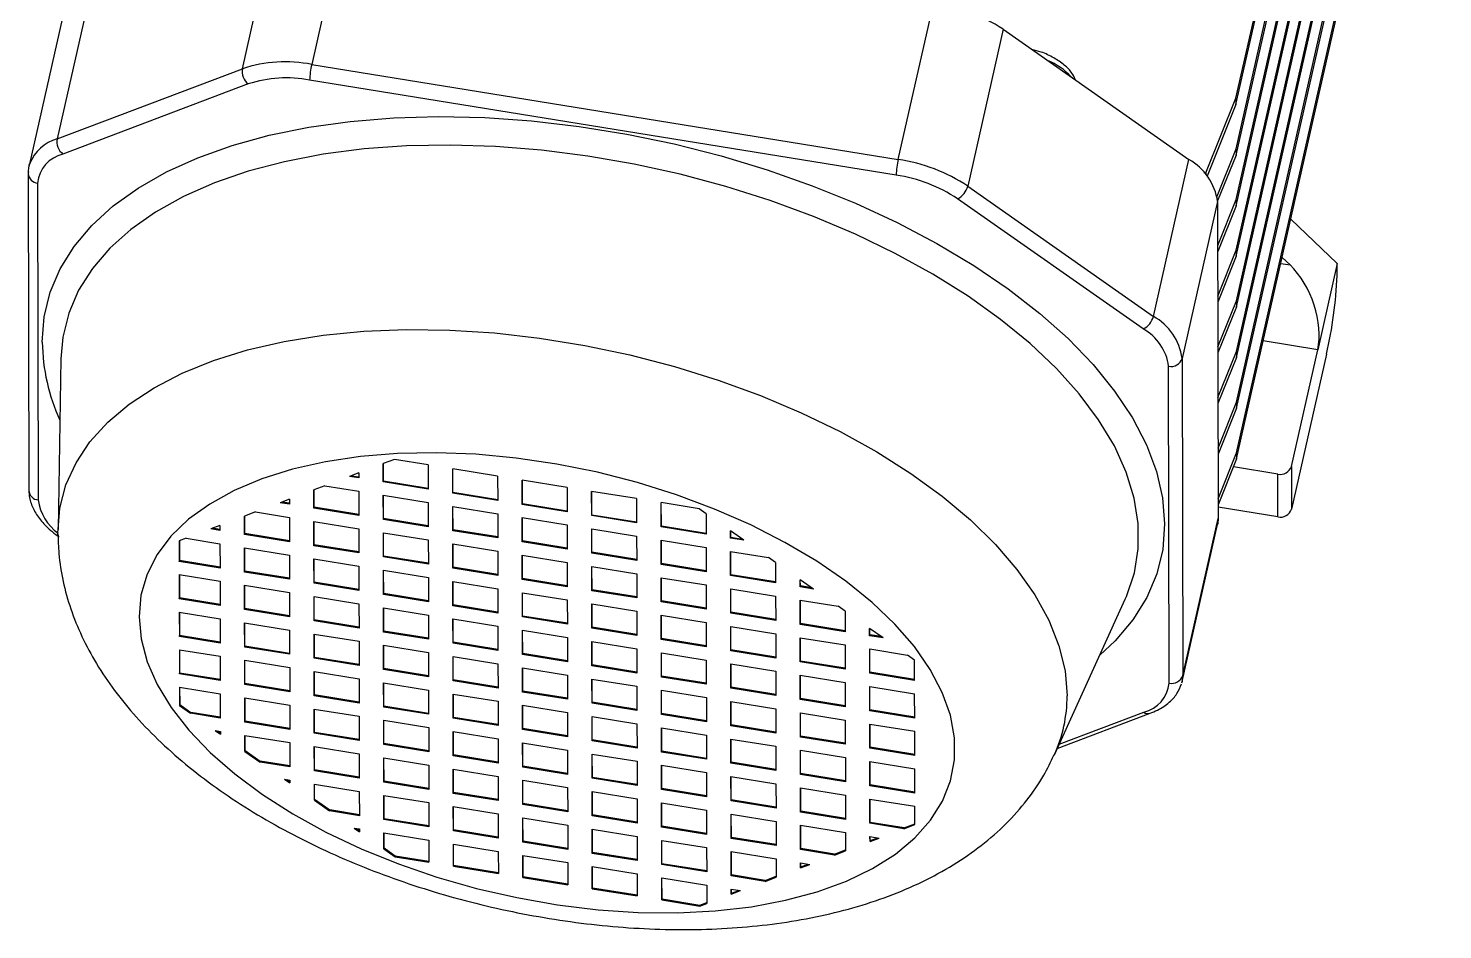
# Model space of a CAD drawing. Header units: millimetres. Extents: x 15 to 415, y 5 to 292.
# Drawn here: x 118.41 to 159.35, y 98.22 to 124.31 of the extents above; entities that cross this region are included whole.
import ezdxf

# ---------------------------------------------------------------- set-up
doc = ezdxf.new("R2010")
doc.units = ezdxf.units.MM

msp = doc.modelspace()

# ---------------------------------------------------------------- linework, layer by layer
at = {"color": 7, "linetype": 'Continuous', "lineweight": 25}
for p, q in [((153.369, 122.289), (159.335, 148.687)), ((153.37, 122.109), (159.335, 148.508)), ((153.372, 120.823), (159.337, 147.221)), ((153.372, 120.643), (159.338, 147.042)), ((153.375, 119.357), (159.34, 145.756)), ((153.375, 119.177), (159.34, 145.576)), ((153.377, 117.891), (159.343, 144.29)), ((153.377, 117.712), (159.343, 144.11)), ((153.38, 116.425), (159.345, 142.824)), ((153.38, 116.246), (159.346, 142.644)), ((153.382, 114.959), (159.348, 141.358)), ((153.383, 114.78), (159.348, 141.179)), ((153.385, 113.493), (159.351, 139.892)), ((153.385, 113.314), (159.351, 139.713)), ((153.388, 112.027), (159.353, 138.426)), ((153.388, 111.848), (159.354, 138.247)), ((127.644, 127.805), (126.618, 123.266)), ((124.612, 123.142), (125.638, 127.681)), ((120.274, 125.65), (119.248, 121.111)), ((119.464, 124.878), (118.438, 120.339)), ((143.596, 120.517), (144.622, 125.056)), ((146.63, 124.282), (145.604, 119.743)), ((146.63, 124.282), (152.004, 120.513)), ((126.618, 123.266), (143.596, 120.517)), ((119.248, 121.111), (124.612, 123.142)), ((124.781, 122.702), (119.417, 120.671)), ((143.534, 120.063), (126.556, 122.811)), ((152.499, 120.128), (153.369, 122.289)), ((153.37, 122.109), (152.533, 120.032)), ((153.369, 122.289), (153.37, 122.109)), ((152.822, 119.456), (153.372, 120.823)), ((153.372, 120.823), (153.372, 120.643)), ((118.438, 120.339), (118.451, 120.389)), ((150.978, 115.974), (152.004, 120.513)), ((153.372, 120.643), (152.837, 119.314)), ((118.419, 120.161), (118.413, 120.108)), ((118.413, 120.108), (118.429, 110.937)), ((152.442, 120.137), (152.499, 120.128)), ((152.499, 120.128), (152.5, 120.073)), ((118.684, 119.831), (118.7, 110.66)), ((145.604, 119.743), (150.978, 115.974)), ((150.684, 115.609), (145.31, 119.378)), ((152.837, 119.294), (151.812, 114.755)), ((152.837, 119.294), (152.854, 110.124)), ((152.84, 118.028), (153.375, 119.357)), ((153.375, 119.177), (152.84, 117.848)), ((153.375, 119.357), (153.375, 119.177)), ((156.3, 117.508), (154.957, 118.791)), ((152.842, 116.562), (153.377, 117.891)), ((153.377, 117.712), (152.843, 116.383)), ((153.377, 117.891), (153.377, 117.712)), ((154.667, 117.506), (154.935, 117.462)), ((154.935, 117.462), (154.706, 117.681)), ((156.3, 117.508), (155.736, 115.01)), ((156.301, 117.154), (156.3, 117.508)), ((152.845, 115.096), (153.38, 116.425)), ((153.38, 116.425), (153.38, 116.246)), ((153.38, 116.246), (152.845, 114.917)), ((155.736, 115.01), (154.16, 115.265)), ((119.359, 114.749), (119.273, 109.805)), ((151.812, 114.755), (151.828, 105.585)), ((152.847, 113.63), (153.382, 114.959)), ((153.383, 114.78), (152.848, 113.451)), ((153.382, 114.959), (153.383, 114.78)), ((154.973, 111.633), (155.736, 115.01)), ((155.989, 114.883), (154.975, 110.396)), ((151.438, 105.36), (151.421, 114.531)), ((152.85, 112.164), (153.385, 113.493)), ((153.385, 113.493), (153.385, 113.314)), ((153.385, 113.314), (152.85, 111.985)), ((129.009, 111.834), (128.687, 111.712)), ((129.988, 111.675), (129.009, 111.834)), ((152.853, 110.698), (153.388, 112.027)), ((153.388, 111.848), (152.853, 110.519)), ((153.388, 112.027), (153.388, 111.848)), ((127.978, 111.444), (127.709, 111.342)), ((127.762, 111.362), (127.979, 111.327)), ((127.978, 111.444), (127.979, 111.298)), ((128.688, 111.183), (128.687, 111.712)), ((128.695, 111.211), (128.694, 111.714)), ((129.988, 111.675), (129.989, 110.972)), ((131.999, 111.35), (130.698, 111.56)), ((130.699, 110.858), (130.698, 111.56)), ((130.705, 110.885), (130.704, 111.559)), ((154.582, 111.409), (153.295, 111.617)), ((154.585, 110.171), (154.582, 111.409)), ((154.973, 111.633), (154.975, 110.396)), ((127, 111.073), (126.679, 110.951)), ((126.68, 110.423), (126.679, 110.951)), ((126.686, 110.45), (126.685, 110.954)), ((127, 111.073), (127.979, 110.915)), ((127.979, 111.298), (127.709, 111.342)), ((128.688, 111.183), (128.695, 111.211)), ((129.989, 110.972), (128.688, 111.183)), ((128.695, 111.211), (129.989, 111.001)), ((131.999, 111.35), (132, 110.647)), ((134.009, 111.024), (132.708, 111.235)), ((132.709, 110.532), (132.708, 111.235)), ((132.716, 110.56), (132.714, 111.234)), ((134.009, 111.024), (134.01, 110.321)), ((125.97, 110.683), (125.701, 110.581)), ((125.97, 110.537), (125.701, 110.581)), ((125.97, 110.566), (125.754, 110.601)), ((125.97, 110.683), (125.97, 110.537)), ((127.979, 110.915), (127.981, 110.212)), ((128.689, 110.8), (129.99, 110.589)), ((128.69, 110.097), (128.689, 110.8)), ((128.697, 110.125), (128.695, 110.799)), ((129.99, 110.589), (129.991, 109.886)), ((130.699, 110.858), (130.705, 110.885)), ((132, 110.647), (130.699, 110.858)), ((130.705, 110.885), (132, 110.676)), ((132.709, 110.532), (132.716, 110.56)), ((132.716, 110.56), (134.01, 110.35)), ((136.02, 110.699), (134.719, 110.909)), ((134.72, 110.207), (134.719, 110.909)), ((134.726, 110.234), (134.725, 110.908)), ((136.02, 110.699), (136.021, 109.996)), ((137.827, 110.406), (136.729, 110.584)), ((136.73, 109.881), (136.729, 110.584)), ((136.737, 109.909), (136.735, 110.583)), ((124.992, 110.313), (124.67, 110.191)), ((124.671, 109.662), (124.67, 110.191)), ((124.677, 109.69), (124.677, 110.193)), ((124.992, 110.313), (125.971, 110.154)), ((125.971, 110.154), (125.972, 109.452)), ((126.68, 110.423), (126.686, 110.45)), ((127.981, 110.212), (126.68, 110.423)), ((127.981, 110.241), (126.686, 110.45)), ((130.7, 110.474), (132, 110.264)), ((130.701, 109.772), (130.7, 110.474)), ((130.707, 109.799), (130.706, 110.473)), ((132, 110.264), (132.002, 109.561)), ((134.01, 110.321), (132.709, 110.532)), ((132.71, 110.149), (134.011, 109.938)), ((132.711, 109.446), (132.71, 110.149)), ((132.718, 109.474), (132.716, 110.148)), ((134.72, 110.207), (134.726, 110.234)), ((136.021, 109.996), (134.72, 110.207)), ((134.726, 110.234), (136.021, 110.025)), ((138.03, 110.263), (137.827, 110.406)), ((138.03, 110.263), (138.031, 109.67)), ((154.585, 110.171), (152.853, 110.451)), ((123.961, 109.923), (123.692, 109.821)), ((123.962, 109.777), (123.692, 109.821)), ((123.962, 109.806), (123.745, 109.841)), ((123.961, 109.923), (123.962, 109.777)), ((126.68, 110.039), (127.981, 109.829)), ((126.682, 109.337), (126.68, 110.039)), ((126.688, 109.364), (126.687, 110.038)), ((127.981, 109.829), (127.983, 109.126)), ((128.69, 110.097), (128.697, 110.125)), ((129.991, 109.886), (128.69, 110.097)), ((129.991, 109.915), (128.697, 110.125)), ((130.701, 109.772), (130.707, 109.799)), ((132.002, 109.561), (130.701, 109.772)), ((132.002, 109.59), (130.707, 109.799)), ((134.011, 109.938), (134.012, 109.236)), ((134.721, 109.823), (136.022, 109.613)), ((134.722, 109.121), (134.721, 109.823)), ((134.728, 109.148), (134.727, 109.822)), ((136.73, 109.881), (136.737, 109.909)), ((138.031, 109.67), (136.73, 109.881)), ((136.737, 109.909), (138.031, 109.699)), ((139.129, 109.493), (138.741, 109.765)), ((138.741, 109.556), (138.741, 109.765)), ((138.747, 109.583), (138.747, 109.761)), ((151.809, 105.407), (152.834, 109.946)), ((151.828, 105.585), (152.854, 110.124)), ((122.983, 109.552), (122.78, 109.475)), ((122.78, 109.475), (122.781, 108.882)), ((122.786, 109.478), (122.787, 108.91)), ((122.983, 109.552), (123.962, 109.394)), ((123.962, 109.394), (123.964, 108.691)), ((124.671, 109.662), (124.677, 109.69)), ((125.972, 109.452), (124.671, 109.662)), ((125.972, 109.48), (124.677, 109.69)), ((126.682, 109.337), (126.688, 109.364)), ((127.983, 109.126), (126.682, 109.337)), ((127.983, 109.155), (126.688, 109.364)), ((128.691, 109.714), (129.992, 109.503)), ((128.692, 109.011), (128.691, 109.714)), ((128.699, 109.039), (128.697, 109.713)), ((129.992, 109.503), (129.993, 108.801)), ((130.702, 109.388), (132.002, 109.178)), ((130.703, 108.686), (130.702, 109.388)), ((130.709, 108.713), (130.708, 109.387)), ((132.711, 109.446), (132.718, 109.474)), ((134.012, 109.236), (132.711, 109.446)), ((134.012, 109.264), (132.718, 109.474)), ((136.022, 109.613), (136.023, 108.91)), ((136.731, 109.498), (138.032, 109.287)), ((136.732, 108.795), (136.731, 109.498)), ((136.739, 108.823), (136.737, 109.497)), ((138.741, 109.556), (138.747, 109.583)), ((139.129, 109.493), (138.741, 109.556)), ((138.747, 109.583), (139.075, 109.53)), ((122.781, 108.882), (122.787, 108.91)), ((123.964, 108.72), (122.787, 108.91)), ((124.672, 109.279), (125.973, 109.068)), ((124.673, 108.576), (124.672, 109.279)), ((124.679, 108.604), (124.678, 109.278)), ((125.973, 109.068), (125.974, 108.366)), ((126.682, 108.953), (127.983, 108.743)), ((126.684, 108.251), (126.682, 108.953)), ((126.69, 108.278), (126.689, 108.952)), ((128.692, 109.011), (128.699, 109.039)), ((129.993, 108.801), (128.692, 109.011)), ((129.993, 108.829), (128.699, 109.039)), ((132.002, 109.178), (132.004, 108.475)), ((132.712, 109.063), (134.013, 108.852)), ((132.713, 108.36), (132.712, 109.063)), ((132.72, 108.388), (132.718, 109.062)), ((134.722, 109.121), (134.728, 109.148)), ((136.023, 108.91), (134.722, 109.121)), ((136.023, 108.939), (134.728, 109.148)), ((138.032, 109.287), (138.033, 108.585)), ((138.742, 109.172), (139.839, 108.995)), ((138.743, 108.47), (138.742, 109.172)), ((138.749, 108.497), (138.748, 109.171)), ((140.043, 108.852), (139.839, 108.995)), ((123.964, 108.691), (122.781, 108.882)), ((122.782, 108.499), (122.783, 107.797)), ((122.782, 108.499), (123.964, 108.308)), ((122.788, 108.498), (122.789, 107.824)), ((124.673, 108.576), (124.679, 108.604)), ((125.974, 108.366), (124.673, 108.576)), ((125.974, 108.394), (124.679, 108.604)), ((127.983, 108.743), (127.985, 108.04)), ((128.693, 108.628), (129.994, 108.417)), ((128.694, 107.925), (128.693, 108.628)), ((128.7, 107.953), (128.699, 108.627)), ((130.703, 108.686), (130.709, 108.713)), ((132.004, 108.475), (130.703, 108.686)), ((132.004, 108.504), (130.709, 108.713)), ((134.013, 108.852), (134.014, 108.15)), ((134.723, 108.737), (136.023, 108.527)), ((134.724, 108.035), (134.723, 108.737)), ((134.73, 108.062), (134.729, 108.736)), ((136.023, 108.527), (136.025, 107.824)), ((136.732, 108.795), (136.739, 108.823)), ((138.033, 108.585), (136.732, 108.795)), ((138.033, 108.613), (136.739, 108.823)), ((138.743, 108.47), (138.749, 108.497)), ((140.044, 108.288), (138.749, 108.497)), ((140.043, 108.852), (140.044, 108.259)), ((123.964, 108.308), (123.966, 107.605)), ((124.674, 108.193), (125.975, 107.982)), ((124.675, 107.49), (124.674, 108.193)), ((124.681, 107.518), (124.68, 108.192)), ((126.684, 108.251), (126.69, 108.278)), ((127.985, 108.04), (126.684, 108.251)), ((127.985, 108.069), (126.69, 108.278)), ((129.994, 108.417), (129.995, 107.715)), ((130.703, 108.302), (132.004, 108.092)), ((130.705, 107.6), (130.703, 108.302)), ((130.711, 107.627), (130.71, 108.301)), ((132.004, 108.092), (132.006, 107.389)), ((132.713, 108.36), (132.72, 108.388)), ((134.014, 108.15), (132.713, 108.36)), ((134.014, 108.178), (132.72, 108.388)), ((136.733, 108.412), (138.034, 108.201)), ((136.734, 107.709), (136.733, 108.412)), ((136.741, 107.737), (136.739, 108.411)), ((138.034, 108.201), (138.035, 107.499)), ((140.044, 108.259), (138.743, 108.47)), ((138.744, 108.086), (140.045, 107.876)), ((138.745, 107.384), (138.744, 108.086)), ((138.751, 107.411), (138.75, 108.085)), ((141.141, 108.081), (140.753, 108.354)), ((140.753, 108.144), (140.753, 108.354)), ((140.753, 108.144), (140.76, 108.172)), ((141.141, 108.081), (140.753, 108.144)), ((140.76, 108.172), (140.759, 108.349)), ((141.088, 108.119), (140.76, 108.172)), ((122.783, 107.797), (122.789, 107.824)), ((123.966, 107.605), (122.783, 107.797)), ((123.965, 107.634), (122.789, 107.824)), ((125.975, 107.982), (125.976, 107.28)), ((126.684, 107.867), (127.985, 107.657)), ((126.686, 107.165), (126.684, 107.867)), ((126.692, 107.192), (126.691, 107.866)), ((128.694, 107.925), (128.7, 107.953)), ((129.995, 107.715), (128.694, 107.925)), ((129.995, 107.743), (128.7, 107.953)), ((132.714, 107.977), (134.015, 107.766)), ((132.715, 107.274), (132.714, 107.977)), ((132.722, 107.302), (132.72, 107.976)), ((134.015, 107.766), (134.016, 107.064)), ((134.724, 108.035), (134.73, 108.062)), ((136.025, 107.824), (134.724, 108.035)), ((136.025, 107.853), (134.73, 108.062)), ((136.734, 107.709), (136.741, 107.737)), ((138.035, 107.499), (136.734, 107.709)), ((138.035, 107.527), (136.741, 107.737)), ((140.045, 107.876), (140.046, 107.173)), ((140.754, 107.761), (141.852, 107.583)), ((140.755, 107.058), (140.754, 107.761)), ((140.762, 107.086), (140.76, 107.76)), ((148.115, 103.287), (150.163, 107.788)), ((122.784, 107.413), (122.785, 106.711)), ((122.784, 107.413), (123.966, 107.222)), ((122.79, 107.412), (122.791, 106.738)), ((124.675, 107.49), (124.681, 107.518)), ((125.976, 107.28), (124.675, 107.49)), ((125.976, 107.308), (124.681, 107.518)), ((127.985, 107.657), (127.987, 106.954)), ((128.695, 107.542), (129.996, 107.331)), ((128.696, 106.839), (128.695, 107.542)), ((128.702, 106.867), (128.701, 107.541)), ((129.996, 107.331), (129.997, 106.629)), ((130.705, 107.6), (130.711, 107.627)), ((132.006, 107.389), (130.705, 107.6)), ((132.006, 107.418), (130.711, 107.627)), ((132.715, 107.274), (132.722, 107.302)), ((134.016, 107.064), (132.715, 107.274)), ((134.016, 107.092), (132.722, 107.302)), ((134.724, 107.651), (136.025, 107.441)), ((134.726, 106.949), (134.724, 107.651)), ((134.732, 106.976), (134.731, 107.65)), ((136.025, 107.441), (136.027, 106.738)), ((136.735, 107.326), (138.036, 107.115)), ((136.736, 106.623), (136.735, 107.326)), ((136.743, 106.651), (136.741, 107.325)), ((138.745, 107.384), (138.751, 107.411)), ((140.046, 107.173), (138.745, 107.384)), ((140.046, 107.202), (138.751, 107.411)), ((142.055, 107.44), (141.852, 107.583)), ((142.055, 107.44), (142.056, 106.848)), ((123.966, 107.222), (123.967, 106.519)), ((124.676, 107.107), (125.977, 106.896)), ((124.677, 106.404), (124.676, 107.107)), ((124.683, 106.432), (124.682, 107.106)), ((125.977, 106.896), (125.978, 106.194)), ((126.686, 107.165), (126.692, 107.192)), ((127.987, 106.954), (126.686, 107.165)), ((127.987, 106.983), (126.692, 107.192)), ((128.696, 106.839), (128.702, 106.867)), ((129.997, 106.657), (128.702, 106.867)), ((130.705, 107.216), (132.006, 107.006)), ((130.707, 106.514), (130.705, 107.216)), ((130.713, 106.541), (130.712, 107.215)), ((132.006, 107.006), (132.008, 106.303)), ((132.716, 106.891), (134.017, 106.68)), ((132.717, 106.188), (132.716, 106.891)), ((132.723, 106.216), (132.722, 106.89)), ((134.726, 106.949), (134.732, 106.976)), ((136.027, 106.738), (134.726, 106.949)), ((136.027, 106.767), (134.732, 106.976)), ((138.036, 107.115), (138.037, 106.413)), ((138.746, 107), (140.046, 106.79)), ((138.747, 106.298), (138.746, 107)), ((138.753, 106.325), (138.752, 106.999)), ((140.755, 107.058), (140.762, 107.086)), ((142.056, 106.848), (140.755, 107.058)), ((142.056, 106.876), (140.762, 107.086)), ((143.154, 106.67), (142.766, 106.942)), ((142.766, 106.733), (142.766, 106.942)), ((142.772, 106.76), (142.772, 106.938)), ((122.785, 106.711), (122.791, 106.738)), ((123.967, 106.519), (122.785, 106.711)), ((123.967, 106.548), (122.791, 106.738)), ((126.686, 106.781), (127.987, 106.571)), ((126.688, 106.079), (126.686, 106.781)), ((126.694, 106.106), (126.693, 106.78)), ((127.987, 106.571), (127.989, 105.868)), ((129.997, 106.629), (128.696, 106.839)), ((128.697, 106.456), (129.998, 106.245)), ((128.698, 105.753), (128.697, 106.456)), ((128.704, 105.781), (128.703, 106.455)), ((130.707, 106.514), (130.713, 106.541)), ((132.008, 106.303), (130.707, 106.514)), ((132.008, 106.332), (130.713, 106.541)), ((134.017, 106.68), (134.018, 105.978)), ((134.726, 106.565), (136.027, 106.355)), ((134.728, 105.863), (134.726, 106.565)), ((134.734, 105.89), (134.733, 106.564)), ((136.736, 106.623), (136.743, 106.651)), ((138.037, 106.413), (136.736, 106.623)), ((138.037, 106.441), (136.743, 106.651)), ((140.046, 106.79), (140.048, 106.087)), ((140.756, 106.675), (142.057, 106.464)), ((140.757, 105.972), (140.756, 106.675)), ((140.764, 106), (140.762, 106.674)), ((142.057, 106.464), (142.058, 105.762)), ((142.766, 106.733), (142.772, 106.76)), ((143.154, 106.67), (142.766, 106.733)), ((143.1, 106.707), (142.772, 106.76)), ((122.786, 106.327), (122.787, 105.625)), ((122.786, 106.327), (123.968, 106.136)), ((122.792, 106.326), (122.793, 105.652)), ((123.968, 106.136), (123.969, 105.433)), ((124.677, 106.404), (124.683, 106.432)), ((125.978, 106.194), (124.677, 106.404)), ((125.978, 106.222), (124.683, 106.432)), ((126.688, 106.079), (126.694, 106.106)), ((127.989, 105.868), (126.688, 106.079)), ((127.988, 105.897), (126.694, 106.106)), ((129.998, 106.245), (129.999, 105.543)), ((130.707, 106.13), (132.008, 105.92)), ((130.709, 105.428), (130.707, 106.13)), ((130.715, 105.455), (130.714, 106.129)), ((132.717, 106.188), (132.723, 106.216)), ((134.018, 105.978), (132.717, 106.188)), ((134.018, 106.006), (132.723, 106.216)), ((136.027, 106.355), (136.029, 105.652)), ((136.737, 106.24), (138.038, 106.029)), ((136.738, 105.537), (136.737, 106.24)), ((136.745, 105.565), (136.743, 106.239)), ((138.747, 106.298), (138.753, 106.325)), ((140.048, 106.087), (138.747, 106.298)), ((140.048, 106.116), (138.753, 106.325)), ((142.767, 106.349), (143.864, 106.172)), ((142.768, 105.647), (142.767, 106.349)), ((142.774, 105.674), (142.773, 106.348)), ((144.068, 106.029), (143.864, 106.172)), ((122.787, 105.625), (122.793, 105.652)), ((123.969, 105.462), (122.793, 105.652)), ((124.678, 106.021), (125.979, 105.81)), ((124.679, 105.318), (124.678, 106.021)), ((124.685, 105.346), (124.684, 106.02)), ((125.979, 105.81), (125.98, 105.108)), ((126.688, 105.695), (127.989, 105.485)), ((126.69, 104.993), (126.688, 105.695)), ((126.696, 105.021), (126.695, 105.694)), ((128.698, 105.753), (128.704, 105.781)), ((129.999, 105.543), (128.698, 105.753)), ((129.999, 105.571), (128.704, 105.781)), ((132.008, 105.92), (132.01, 105.217)), ((132.718, 105.805), (134.019, 105.594)), ((132.719, 105.102), (132.718, 105.805)), ((132.725, 105.13), (132.724, 105.804)), ((134.728, 105.863), (134.734, 105.89)), ((136.029, 105.652), (134.728, 105.863)), ((136.029, 105.681), (134.734, 105.89)), ((138.038, 106.029), (138.039, 105.327)), ((138.747, 105.914), (140.048, 105.704)), ((138.749, 105.212), (138.747, 105.914)), ((138.755, 105.239), (138.754, 105.913)), ((140.048, 105.704), (140.05, 105.001)), ((140.757, 105.972), (140.764, 106)), ((142.058, 105.762), (140.757, 105.972)), ((142.058, 105.79), (140.764, 106)), ((142.768, 105.647), (142.774, 105.674)), ((144.069, 105.436), (142.768, 105.647)), ((144.069, 105.465), (142.774, 105.674)), ((144.069, 105.436), (144.068, 106.029)), ((123.969, 105.433), (122.787, 105.625)), ((122.787, 105.241), (122.788, 104.712)), ((122.787, 105.241), (123.97, 105.05)), ((122.794, 105.24), (122.795, 104.74)), ((124.679, 105.318), (124.685, 105.346)), ((125.98, 105.108), (124.679, 105.318)), ((125.98, 105.136), (124.685, 105.346)), ((127.989, 105.485), (127.99, 104.782)), ((128.699, 105.37), (130, 105.159)), ((128.7, 104.667), (128.699, 105.37)), ((128.706, 104.695), (128.705, 105.369)), ((130.709, 105.428), (130.715, 105.455)), ((132.01, 105.217), (130.709, 105.428)), ((132.01, 105.246), (130.715, 105.455)), ((134.019, 105.594), (134.02, 104.892)), ((134.728, 105.479), (136.029, 105.269)), ((134.73, 104.777), (134.728, 105.479)), ((134.736, 104.805), (134.735, 105.478)), ((136.029, 105.269), (136.031, 104.566)), ((136.738, 105.537), (136.745, 105.565)), ((138.039, 105.327), (136.738, 105.537)), ((138.039, 105.355), (136.745, 105.565)), ((138.749, 105.212), (138.755, 105.239)), ((140.05, 105.03), (138.755, 105.239)), ((140.758, 105.589), (142.059, 105.378)), ((140.759, 104.886), (140.758, 105.589)), ((140.766, 104.914), (140.764, 105.588)), ((142.059, 105.378), (142.06, 104.676)), ((142.769, 105.263), (144.069, 105.053)), ((142.77, 104.561), (142.769, 105.263)), ((142.776, 104.589), (142.775, 105.262)), ((151.809, 105.407), (151.795, 105.357)), ((123.97, 105.05), (123.971, 104.347)), ((124.68, 104.935), (125.981, 104.724)), ((124.681, 104.232), (124.68, 104.935)), ((124.687, 104.26), (124.686, 104.934)), ((126.69, 104.993), (126.696, 105.021)), ((127.99, 104.782), (126.69, 104.993)), ((127.99, 104.811), (126.696, 105.021)), ((130, 105.159), (130.001, 104.457)), ((130.709, 105.044), (132.01, 104.834)), ((130.711, 104.342), (130.709, 105.044)), ((130.717, 104.37), (130.716, 105.043)), ((132.01, 104.834), (132.012, 104.131)), ((132.719, 105.102), (132.725, 105.13)), ((134.02, 104.892), (132.719, 105.102)), ((134.02, 104.92), (132.725, 105.13)), ((136.739, 105.154), (138.04, 104.943)), ((136.74, 104.451), (136.739, 105.154)), ((136.746, 104.479), (136.745, 105.153)), ((138.04, 104.943), (138.041, 104.241)), ((140.05, 105.001), (138.749, 105.212)), ((138.749, 104.828), (140.05, 104.618)), ((138.751, 104.126), (138.749, 104.828)), ((138.757, 104.154), (138.756, 104.827)), ((140.759, 104.886), (140.766, 104.914)), ((142.06, 104.676), (140.759, 104.886)), ((142.06, 104.704), (140.766, 104.914)), ((144.071, 104.35), (144.069, 105.053)), ((122.795, 104.74), (122.788, 104.712)), ((122.788, 104.712), (123.111, 104.487)), ((122.795, 104.74), (123.117, 104.514)), ((123.117, 104.514), (123.111, 104.487)), ((123.971, 104.347), (123.111, 104.487)), ((123.971, 104.376), (123.117, 104.514)), ((125.981, 104.724), (125.982, 104.022)), ((126.69, 104.609), (127.991, 104.399)), ((126.692, 103.907), (126.69, 104.609)), ((126.698, 103.935), (126.697, 104.608)), ((127.991, 104.399), (127.992, 103.696)), ((128.7, 104.667), (128.706, 104.695)), ((130.001, 104.457), (128.7, 104.667)), ((130.001, 104.485), (128.706, 104.695)), ((132.72, 104.719), (134.021, 104.508)), ((132.721, 104.016), (132.72, 104.719)), ((132.727, 104.044), (132.726, 104.718)), ((134.021, 104.508), (134.022, 103.806)), ((134.73, 104.777), (134.736, 104.805)), ((136.031, 104.566), (134.73, 104.777)), ((136.031, 104.595), (134.736, 104.805)), ((136.74, 104.451), (136.746, 104.479)), ((138.041, 104.241), (136.74, 104.451)), ((138.041, 104.269), (136.746, 104.479)), ((140.05, 104.618), (140.052, 103.915)), ((140.76, 104.503), (142.061, 104.292)), ((140.761, 103.8), (140.76, 104.503)), ((140.767, 103.828), (140.766, 104.502)), ((142.77, 104.561), (142.776, 104.589)), ((144.071, 104.35), (142.77, 104.561)), ((144.071, 104.379), (142.776, 104.589)), ((148.197, 103.468), (150.885, 104.486)), ((148.254, 103.592), (150.704, 104.52)), ((124.681, 104.232), (124.687, 104.26)), ((125.982, 104.022), (124.681, 104.232)), ((125.982, 104.05), (124.687, 104.26)), ((128.701, 104.284), (130.002, 104.073)), ((128.702, 103.581), (128.701, 104.284)), ((128.708, 103.609), (128.707, 104.283)), ((130.002, 104.073), (130.003, 103.371)), ((130.711, 104.342), (130.717, 104.37)), ((132.012, 104.131), (130.711, 104.342)), ((132.011, 104.16), (130.717, 104.37)), ((132.721, 104.016), (132.727, 104.044)), ((134.022, 103.806), (132.721, 104.016)), ((134.022, 103.834), (132.727, 104.044)), ((134.73, 104.393), (136.031, 104.183)), ((134.732, 103.691), (134.73, 104.393)), ((134.738, 103.719), (134.737, 104.392)), ((136.031, 104.183), (136.033, 103.48)), ((136.741, 104.068), (138.042, 103.857)), ((136.742, 103.365), (136.741, 104.068)), ((136.748, 103.393), (136.747, 104.067)), ((138.751, 104.126), (138.757, 104.154)), ((140.052, 103.915), (138.751, 104.126)), ((140.052, 103.944), (138.757, 104.154)), ((142.061, 104.292), (142.062, 103.59)), ((142.77, 104.177), (144.071, 103.967)), ((142.772, 103.475), (142.77, 104.177)), ((142.778, 103.503), (142.777, 104.176)), ((123.821, 103.988), (123.972, 103.882)), ((123.821, 103.988), (123.972, 103.964)), ((123.88, 103.979), (123.972, 103.914)), ((123.972, 103.964), (123.972, 103.882)), ((124.682, 103.849), (125.983, 103.638)), ((124.683, 103.384), (124.682, 103.849)), ((124.689, 103.412), (124.688, 103.848)), ((125.983, 103.638), (125.984, 102.936)), ((126.692, 103.907), (126.698, 103.935)), ((127.992, 103.696), (126.692, 103.907)), ((127.992, 103.725), (126.698, 103.935)), ((128.702, 103.581), (128.708, 103.609)), ((130.003, 103.371), (128.702, 103.581)), ((130.003, 103.399), (128.708, 103.609)), ((130.711, 103.958), (132.012, 103.748)), ((130.713, 103.256), (130.711, 103.958)), ((130.719, 103.284), (130.718, 103.957)), ((132.012, 103.748), (132.013, 103.045)), ((132.722, 103.633), (134.023, 103.422)), ((132.723, 102.93), (132.722, 103.633)), ((132.729, 102.958), (132.728, 103.632)), ((134.732, 103.691), (134.738, 103.719)), ((136.033, 103.48), (134.732, 103.691)), ((136.032, 103.509), (134.738, 103.719)), ((138.042, 103.857), (138.043, 103.155)), ((138.751, 103.742), (140.052, 103.532)), ((138.753, 103.04), (138.751, 103.742)), ((138.759, 103.068), (138.758, 103.741)), ((140.761, 103.8), (140.767, 103.828)), ((142.062, 103.59), (140.761, 103.8)), ((142.062, 103.618), (140.767, 103.828)), ((144.073, 103.264), (144.071, 103.967)), ((124.683, 103.384), (124.689, 103.412)), ((124.683, 103.384), (125.123, 103.075)), ((124.689, 103.412), (125.129, 103.103)), ((126.692, 103.523), (127.993, 103.313)), ((126.693, 102.821), (126.692, 103.523)), ((126.7, 102.849), (126.699, 103.522)), ((127.993, 103.313), (127.994, 102.61)), ((128.703, 103.198), (130.004, 102.987)), ((128.704, 102.495), (128.703, 103.198)), ((128.71, 102.523), (128.709, 103.197)), ((130.713, 103.256), (130.719, 103.284)), ((132.013, 103.045), (130.713, 103.256)), ((132.013, 103.074), (130.719, 103.284)), ((134.023, 103.422), (134.024, 102.72)), ((134.732, 103.307), (136.033, 103.097)), ((134.734, 102.605), (134.732, 103.307)), ((134.74, 102.633), (134.739, 103.306)), ((136.742, 103.365), (136.748, 103.393)), ((138.043, 103.155), (136.742, 103.365)), ((138.043, 103.183), (136.748, 103.393)), ((140.052, 103.532), (140.054, 102.829)), ((140.762, 103.417), (142.063, 103.206)), ((140.763, 102.714), (140.762, 103.417)), ((140.769, 102.742), (140.768, 103.416)), ((142.063, 103.206), (142.064, 102.504)), ((142.772, 103.475), (142.778, 103.503)), ((144.073, 103.264), (142.772, 103.475)), ((144.073, 103.293), (142.778, 103.503)), ((125.129, 103.103), (125.123, 103.075)), ((125.984, 102.936), (125.123, 103.075)), ((125.984, 102.964), (125.129, 103.103)), ((126.693, 102.821), (126.7, 102.849)), ((127.994, 102.61), (126.693, 102.821)), ((127.994, 102.639), (126.7, 102.849)), ((130.004, 102.987), (130.005, 102.285)), ((130.713, 102.873), (132.014, 102.662)), ((130.714, 102.17), (130.713, 102.873)), ((130.721, 102.198), (130.72, 102.871)), ((132.723, 102.93), (132.729, 102.958)), ((134.024, 102.72), (132.723, 102.93)), ((134.024, 102.748), (132.729, 102.958)), ((136.033, 103.097), (136.035, 102.394)), ((136.743, 102.982), (138.044, 102.771)), ((136.744, 102.279), (136.743, 102.982)), ((136.75, 102.307), (136.749, 102.981)), ((138.044, 102.771), (138.045, 102.069)), ((138.753, 103.04), (138.759, 103.068)), ((140.054, 102.829), (138.753, 103.04)), ((140.054, 102.858), (138.759, 103.068)), ((142.772, 103.091), (144.073, 102.881)), ((142.774, 102.389), (142.772, 103.091)), ((142.78, 102.417), (142.779, 103.09)), ((144.075, 102.178), (144.073, 102.881)), ((125.833, 102.577), (125.985, 102.471)), ((125.833, 102.577), (125.985, 102.552)), ((125.893, 102.567), (125.985, 102.503)), ((125.985, 102.552), (125.985, 102.471)), ((126.694, 102.438), (127.995, 102.227)), ((126.695, 101.973), (126.694, 102.438)), ((126.701, 102), (126.7, 102.437)), ((128.704, 102.495), (128.71, 102.523)), ((130.005, 102.285), (128.704, 102.495)), ((130.005, 102.313), (128.71, 102.523)), ((132.014, 102.662), (132.015, 101.959)), ((132.724, 102.547), (134.025, 102.336)), ((132.725, 101.844), (132.724, 102.547)), ((132.731, 101.872), (132.73, 102.546)), ((134.734, 102.605), (134.74, 102.633)), ((136.035, 102.394), (134.734, 102.605)), ((136.034, 102.423), (134.74, 102.633)), ((138.753, 102.657), (140.054, 102.446)), ((138.755, 101.954), (138.753, 102.657)), ((138.761, 101.982), (138.76, 102.655)), ((140.054, 102.446), (140.056, 101.743)), ((140.763, 102.714), (140.769, 102.742)), ((142.064, 102.504), (140.763, 102.714)), ((142.064, 102.532), (140.769, 102.742)), ((142.774, 102.389), (142.78, 102.417)), ((144.075, 102.178), (142.774, 102.389)), ((144.075, 102.207), (142.78, 102.417)), ((126.695, 101.973), (126.701, 102)), ((126.695, 101.973), (127.135, 101.664)), ((126.701, 102), (127.142, 101.691)), ((127.995, 102.227), (127.996, 101.524)), ((128.705, 102.112), (130.006, 101.901)), ((128.706, 101.409), (128.705, 102.112)), ((128.712, 101.437), (128.711, 102.111)), ((130.714, 102.17), (130.721, 102.198)), ((132.015, 101.959), (130.714, 102.17)), ((132.015, 101.988), (130.721, 102.198)), ((134.025, 102.336), (134.026, 101.634)), ((134.734, 102.222), (136.035, 102.011)), ((134.736, 101.519), (134.734, 102.222)), ((134.742, 101.547), (134.741, 102.221)), ((136.035, 102.011), (136.036, 101.308)), ((136.744, 102.279), (136.75, 102.307)), ((138.045, 102.069), (136.744, 102.279)), ((138.045, 102.097), (136.75, 102.307)), ((138.755, 101.954), (138.761, 101.982)), ((140.056, 101.743), (138.755, 101.954)), ((140.055, 101.772), (138.761, 101.982)), ((140.764, 102.331), (142.065, 102.12)), ((140.765, 101.628), (140.764, 102.331)), ((140.771, 101.656), (140.77, 102.33)), ((142.065, 102.12), (142.066, 101.418)), ((142.774, 102.006), (144.075, 101.795)), ((142.776, 101.303), (142.774, 102.006)), ((142.782, 101.331), (142.781, 102.005)), ((127.142, 101.691), (127.135, 101.664)), ((127.996, 101.524), (127.135, 101.664)), ((127.996, 101.553), (127.142, 101.691)), ((130.006, 101.901), (130.007, 101.199)), ((130.715, 101.787), (132.016, 101.576)), ((130.716, 101.084), (130.715, 101.787)), ((130.723, 101.112), (130.722, 101.786)), ((132.016, 101.576), (132.017, 100.873)), ((132.725, 101.844), (132.731, 101.872)), ((134.026, 101.634), (132.725, 101.844)), ((134.026, 101.663), (132.731, 101.872)), ((134.736, 101.519), (134.742, 101.547)), ((136.036, 101.337), (134.742, 101.547)), ((136.745, 101.896), (138.046, 101.685)), ((136.746, 101.193), (136.745, 101.896)), ((136.752, 101.221), (136.751, 101.895)), ((138.046, 101.685), (138.047, 100.983)), ((138.755, 101.571), (140.056, 101.36)), ((138.757, 100.868), (138.755, 101.571)), ((138.763, 100.896), (138.762, 101.57)), ((140.765, 101.628), (140.771, 101.656)), ((142.066, 101.418), (140.765, 101.628)), ((142.066, 101.446), (140.771, 101.656)), ((144.076, 101.266), (144.075, 101.795)), ((127.846, 101.165), (127.997, 101.059)), ((127.846, 101.165), (127.997, 101.141)), ((127.905, 101.156), (127.997, 101.091)), ((127.997, 101.141), (127.997, 101.059)), ((128.706, 101.409), (128.712, 101.437)), ((130.007, 101.199), (128.706, 101.409)), ((130.007, 101.228), (128.712, 101.437)), ((132.726, 101.461), (134.027, 101.25)), ((132.727, 100.758), (132.726, 101.461)), ((132.733, 100.786), (132.732, 101.46)), ((134.027, 101.25), (134.028, 100.548)), ((136.036, 101.308), (134.736, 101.519)), ((134.736, 101.136), (136.037, 100.925)), ((134.737, 100.433), (134.736, 101.136)), ((134.744, 100.461), (134.743, 101.135)), ((136.746, 101.193), (136.752, 101.221)), ((138.047, 100.983), (136.746, 101.193)), ((138.047, 101.012), (136.752, 101.221)), ((140.056, 101.36), (140.057, 100.657)), ((140.766, 101.245), (142.067, 101.034)), ((140.767, 100.542), (140.766, 101.245)), ((140.773, 100.57), (140.772, 101.244)), ((142.776, 101.303), (142.782, 101.331)), ((143.755, 101.144), (142.776, 101.303)), ((143.761, 101.172), (142.782, 101.331)), ((143.755, 101.144), (144.076, 101.266)), ((143.755, 101.144), (143.761, 101.172)), ((143.761, 101.172), (144.076, 101.291)), ((128.707, 101.026), (130.008, 100.815)), ((128.707, 100.561), (128.707, 101.026)), ((128.714, 100.589), (128.713, 101.025)), ((130.008, 100.815), (130.009, 100.177)), ((130.716, 101.084), (130.723, 101.112)), ((132.017, 100.873), (130.716, 101.084)), ((132.017, 100.902), (130.723, 101.112)), ((132.727, 100.758), (132.733, 100.786)), ((134.028, 100.548), (132.727, 100.758)), ((134.028, 100.577), (132.733, 100.786)), ((136.037, 100.925), (136.038, 100.222)), ((136.747, 100.81), (138.048, 100.599)), ((136.748, 100.107), (136.747, 100.81)), ((136.754, 100.135), (136.753, 100.809)), ((138.757, 100.868), (138.763, 100.896)), ((140.057, 100.657), (138.757, 100.868)), ((140.057, 100.686), (138.763, 100.896)), ((142.067, 101.034), (142.068, 100.506)), ((142.776, 100.92), (143.046, 100.876)), ((142.777, 100.774), (142.776, 100.92)), ((142.777, 100.774), (143.046, 100.876)), ((142.777, 100.774), (142.783, 100.802)), ((142.783, 100.802), (142.783, 100.919)), ((142.783, 100.802), (142.999, 100.884)), ((128.707, 100.561), (128.714, 100.589)), ((128.707, 100.561), (129.03, 100.335)), ((128.714, 100.589), (129.036, 100.363)), ((129.036, 100.363), (129.03, 100.335)), ((129.03, 100.335), (130.009, 100.177)), ((129.036, 100.363), (130.009, 100.205)), ((130.717, 100.701), (132.018, 100.49)), ((130.718, 100.062), (130.717, 100.701)), ((130.725, 100.09), (130.723, 100.7)), ((132.018, 100.49), (132.019, 99.851)), ((132.728, 100.375), (134.029, 100.164)), ((132.729, 99.736), (132.728, 100.375)), ((132.735, 99.764), (132.734, 100.374)), ((134.737, 100.433), (134.744, 100.461)), ((136.038, 100.222), (134.737, 100.433)), ((136.038, 100.251), (134.744, 100.461)), ((138.048, 100.599), (138.049, 99.897)), ((138.757, 100.485), (140.058, 100.274)), ((138.759, 99.782), (138.757, 100.485)), ((138.765, 99.81), (138.764, 100.484)), ((140.767, 100.542), (140.773, 100.57)), ((141.746, 100.384), (140.767, 100.542)), ((141.753, 100.412), (140.773, 100.57)), ((141.746, 100.384), (142.068, 100.506)), ((141.746, 100.384), (141.753, 100.412)), ((141.753, 100.412), (142.068, 100.531)), ((130.718, 100.062), (130.725, 100.09)), ((130.718, 100.062), (132.019, 99.851)), ((130.725, 100.09), (132.019, 99.88)), ((134.029, 100.164), (134.03, 99.526)), ((134.738, 100.05), (136.039, 99.839)), ((134.739, 99.411), (134.738, 100.05)), ((134.746, 99.439), (134.745, 100.049)), ((136.748, 100.107), (136.754, 100.135)), ((138.049, 99.897), (136.748, 100.107)), ((138.049, 99.926), (136.754, 100.135)), ((140.058, 100.274), (140.059, 99.745)), ((140.768, 100.159), (141.037, 100.115)), ((140.768, 100.013), (140.768, 100.159)), ((140.768, 100.013), (141.037, 100.115)), ((140.768, 100.013), (140.774, 100.041)), ((140.774, 100.041), (140.774, 100.158)), ((140.774, 100.041), (140.99, 100.123)), ((132.729, 99.736), (132.735, 99.764)), ((132.729, 99.736), (134.03, 99.526)), ((132.735, 99.764), (134.03, 99.554)), ((136.039, 99.839), (136.04, 99.2)), ((136.749, 99.724), (138.05, 99.513)), ((136.75, 99.085), (136.749, 99.724)), ((136.756, 99.113), (136.755, 99.723)), ((138.05, 99.513), (138.051, 98.985)), ((138.759, 99.782), (138.765, 99.81)), ((139.738, 99.623), (138.759, 99.782)), ((139.744, 99.651), (138.765, 99.81)), ((139.738, 99.623), (140.059, 99.745)), ((139.738, 99.623), (139.744, 99.651)), ((139.744, 99.651), (140.059, 99.77)), ((134.739, 99.411), (134.746, 99.439)), ((134.739, 99.411), (136.04, 99.2)), ((134.746, 99.439), (136.04, 99.229)), ((136.75, 99.085), (136.756, 99.113)), ((136.75, 99.085), (137.847, 98.908)), ((136.756, 99.113), (137.854, 98.935)), ((138.759, 99.399), (139.029, 99.355)), ((138.759, 99.253), (138.759, 99.399)), ((138.759, 99.253), (139.029, 99.355)), ((138.759, 99.253), (138.766, 99.281)), ((138.766, 99.281), (138.766, 99.398)), ((138.766, 99.281), (138.982, 99.363)), ((137.847, 98.908), (138.051, 98.985)), ((137.854, 98.935), (137.847, 98.908)), ((137.854, 98.935), (138.051, 99.01))]:
    msp.add_line(p, q, dxfattribs=at)
at = {"color": 7, "linetype": 'Continuous', "lineweight": 25, "flags": 128}
for points in [[(118.817, 115.225), (118.874, 115.96), (119.048, 116.67), (119.337, 117.351), (119.739, 117.998), (120.252, 118.606), (120.872, 119.17), (121.594, 119.688), (122.412, 120.154), (123.322, 120.565), (124.317, 120.919), (125.389, 121.214), (126.53, 121.446), (127.734, 121.614), (128.989, 121.717), (130.289, 121.755), (131.623, 121.727), (132.982, 121.633), (134.356, 121.473), (135.734, 121.25), (137.108, 120.965), (138.468, 120.619), (139.802, 120.215), (141.103, 119.756), (142.36, 119.246), (143.564, 118.688), (144.707, 118.086), (145.781, 117.445), (146.777, 116.768), (147.689, 116.061), (148.51, 115.33), (149.234, 114.579), (149.856, 113.813), (150.372, 113.039), (150.777, 112.261), (151.068, 111.486), (151.245, 110.719), (151.305, 109.966), (151.248, 109.231), (151.074, 108.521), (150.785, 107.84), (150.382, 107.193), (149.869, 106.585), (149.425, 106.167)], [(150.163, 107.788), (150.2, 107.871), (150.428, 108.548), (150.542, 109.251), (150.541, 109.976), (150.424, 110.717), (150.193, 111.469), (149.849, 112.225), (149.395, 112.981), (148.834, 113.731), (148.17, 114.468), (147.408, 115.189), (146.554, 115.887), (145.615, 116.557), (144.596, 117.194), (143.506, 117.794), (142.353, 118.352), (141.144, 118.864), (139.891, 119.326), (138.6, 119.735), (137.283, 120.088), (135.948, 120.382), (134.606, 120.615), (133.267, 120.785), (131.94, 120.891), (130.636, 120.932), (129.363, 120.908), (128.132, 120.82), (126.951, 120.667), (125.83, 120.45), (124.776, 120.172), (123.798, 119.835), (122.902, 119.441), (122.096, 118.992), (121.385, 118.493), (120.774, 117.947), (120.268, 117.358), (119.871, 116.73), (119.586, 116.068), (119.414, 115.377), (119.359, 114.749)], [(119.273, 109.809), (119.329, 110.421), (119.504, 111.094), (119.795, 111.737), (120.198, 112.345), (120.712, 112.912), (121.332, 113.435), (122.053, 113.909), (122.869, 114.33), (123.774, 114.695), (124.76, 115.001), (125.819, 115.246), (126.944, 115.427), (128.124, 115.543), (129.351, 115.593), (130.614, 115.577), (131.903, 115.494), (133.208, 115.346), (134.519, 115.134), (135.824, 114.859), (137.114, 114.524), (138.377, 114.131), (139.605, 113.684), (140.786, 113.186), (141.912, 112.64), (142.973, 112.053), (143.96, 111.427), (144.867, 110.769), (145.685, 110.083), (146.408, 109.376), (147.03, 108.652), (147.547, 107.917), (147.953, 107.179), (148.246, 106.441), (148.423, 105.711), (148.483, 104.995)], [(121.618, 107.283), (121.678, 106.638), (121.854, 105.981), (122.146, 105.317), (122.55, 104.655), (123.062, 103.999), (123.676, 103.357), (124.388, 102.735), (125.19, 102.139), (126.073, 101.575), (127.03, 101.049), (128.05, 100.566), (129.124, 100.131), (130.24, 99.748), (131.389, 99.42), (132.557, 99.152), (133.734, 98.946), (134.908, 98.803), (136.067, 98.726), (137.2, 98.715), (138.296, 98.77), (139.343, 98.89), (140.332, 99.075), (141.251, 99.322), (142.093, 99.63), (142.849, 99.995), (143.512, 100.413), (144.074, 100.88), (144.53, 101.392), (144.876, 101.944), (145.108, 102.529), (145.224, 103.143), (145.223, 103.779), (145.105, 104.431), (144.87, 105.092), (144.522, 105.756), (144.064, 106.416), (143.5, 107.065), (142.835, 107.698), (142.078, 108.308), (141.234, 108.889), (140.313, 109.434), (139.323, 109.939), (138.275, 110.399), (137.179, 110.809), (136.045, 111.164), (134.885, 111.463), (133.711, 111.7), (132.534, 111.875), (131.366, 111.985), (130.218, 112.029), (129.103, 112.007), (128.03, 111.92), (127.011, 111.767), (126.056, 111.55), (125.174, 111.272), (124.374, 110.936), (123.664, 110.544), (123.051, 110.101), (122.541, 109.61), (122.139, 109.078), (121.85, 108.509), (121.675, 107.908), (121.618, 107.283)], [(119.272, 109.662), (119.272, 109.724), (119.273, 109.809)], [(152.854, 110.124), (152.84, 109.976), (152.834, 109.946)], [(151.828, 105.585), (151.815, 105.437), (151.809, 105.407)]]:
    msp.add_lwpolyline(points, dxfattribs=at)
at = {"color": 7, "linetype": 'Continuous', "lineweight": 25}
for centre, radius, start, end in [((143.89, 120.166), 4.944, 56.3514, 81.4879), ((125.856, 119.304), 4.035, 79.1164, 107.9638), ((129.066, 122.698), 2.513, 166.9438, 177.4168), ((147.182, 121.603), 1.924, 42.1997, 67.712), ((125.055, 123.06), 0.451, 169.5074, 232.5091), ((125.882, 119.306), 3.569, 79.1164, 107.9638), ((119.595, 119.928), 1.233, 106.3248, 158.0072), ((119.692, 121.029), 0.451, 169.5074, 232.5091), ((119.641, 119.735), 0.963, 103.461, 174.2643), ((146.044, 119.95), 2.513, 166.9438, 177.4168), ((142.864, 115.627), 4.944, 56.3514, 81.4879), ((151.199, 119.069), 1.654, 7.8484, 60.8776), ((118.709, 120.126), 0.296, 183.533, 265.1414), ((142.886, 115.737), 4.374, 56.3514, 81.4879), ((145.074, 119.869), 0.545, 295.6765, 346.6412), ((143.75, 117.721), 12.563, 346.9438, 357.4168), ((150.448, 116.1), 0.545, 295.6765, 346.6412), ((150.174, 114.53), 1.654, 7.8484, 60.8776), ((149.972, 114.331), 1.463, 7.8484, 60.8776), ((124.437, 115.311), 5.62, 180.8741, 204.6336), ((151.493, 114.857), 0.334, 257.5653, 342.2853), ((154.654, 111.735), 0.334, 257.5653, 342.2853), ((118.725, 110.955), 0.296, 183.533, 265.1414), ((120.066, 110.831), 1.376, 187.1075, 235.2433), ((154.657, 110.497), 0.334, 257.5653, 342.2853), ((150.48, 105.456), 0.963, 283.461, 354.2643), ((151.51, 105.686), 0.334, 257.5653, 342.2853), ((144.407, 104.98), 4.075, 335.2878, 0.2077), ((150.827, 104.672), 0.195, 231.1898, 287.3795)]:
    msp.add_arc(centre, radius, start, end, dxfattribs=at)
msp.add_ellipse((154.621, 116.074), major_axis=(-0.642, 1.711), ratio=0.562829, start_param=3.850024, end_param=5.42082, dxfattribs=at)
for points, knots in [([(148.718, 122.833), (148.689, 122.895), (148.615, 123.046), (148.404, 123.257), (148.103, 123.463), (147.777, 123.618), (147.552, 123.675), (147.463, 123.698)], [0, 0, 0, 0, 0.15026, 0.369735, 0.605637, 0.843691, 1, 1, 1, 1]), ([(118.456, 120.405), (118.456, 120.404), (118.413, 120.313), (118.413, 120.21), (118.413, 120.108)], [0, 0, 0, 0, 0.011636, 1, 1, 1, 1]), ([(118.429, 110.937), (118.434, 110.867), (118.445, 110.686), (118.549, 110.396), (118.755, 110.077), (119.016, 109.805), (119.224, 109.649), (119.309, 109.587)], [0, 0, 0, 0, 0.1391822, 0.3616479, 0.592554, 0.835749, 1, 1, 1, 1]), ([(119.272, 109.684), (119.277, 109.492), (119.29, 109.029), (119.408, 108.298), (119.631, 107.496), (119.955, 106.7), (120.378, 105.911), (120.903, 105.132), (121.528, 104.369), (122.251, 103.629), (123.062, 102.92), (123.953, 102.248), (124.914, 101.62), (125.935, 101.038), (127.007, 100.506), (128.123, 100.025), (129.276, 99.597), (130.458, 99.223), (131.663, 98.906), (132.881, 98.647), (134.107, 98.447), (135.333, 98.308), (136.551, 98.232), (137.755, 98.22), (138.938, 98.273), (140.093, 98.394), (141.214, 98.584), (142.294, 98.847), (143.324, 99.184), (144.295, 99.597), (145.193, 100.085), (146.005, 100.646), (146.719, 101.272), (147.322, 101.954), (147.789, 102.62), (148.006, 103.079), (148.098, 103.275)], [0, 0, 0, 0, 0.018485, 0.0446167, 0.0711271, 0.0983525, 0.1264489, 0.1554693, 0.1853302, 0.2158238, 0.2466836, 0.2776535, 0.3085479, 0.3393027, 0.3699026, 0.40036, 0.4307011, 0.4609577, 0.4911641, 0.5213555, 0.5515644, 0.5818182, 0.6121543, 0.6426109, 0.6732267, 0.7040388, 0.7350773, 0.766355, 0.7978472, 0.8294454, 0.8608847, 0.8918422, 0.9219876, 0.9511068, 0.9791701, 1, 1, 1, 1]), ([(150.885, 104.486), (150.957, 104.516), (151.164, 104.602), (151.435, 104.786), (151.674, 105.045), (151.753, 105.244), (151.791, 105.341)], [0, 0, 0, 0, 0.164351, 0.476462, 0.744841, 1, 1, 1, 1])]:
    msp.add_open_spline(points, degree=3, knots=knots, dxfattribs=at)

doc.saveas('drawing.dxf')
